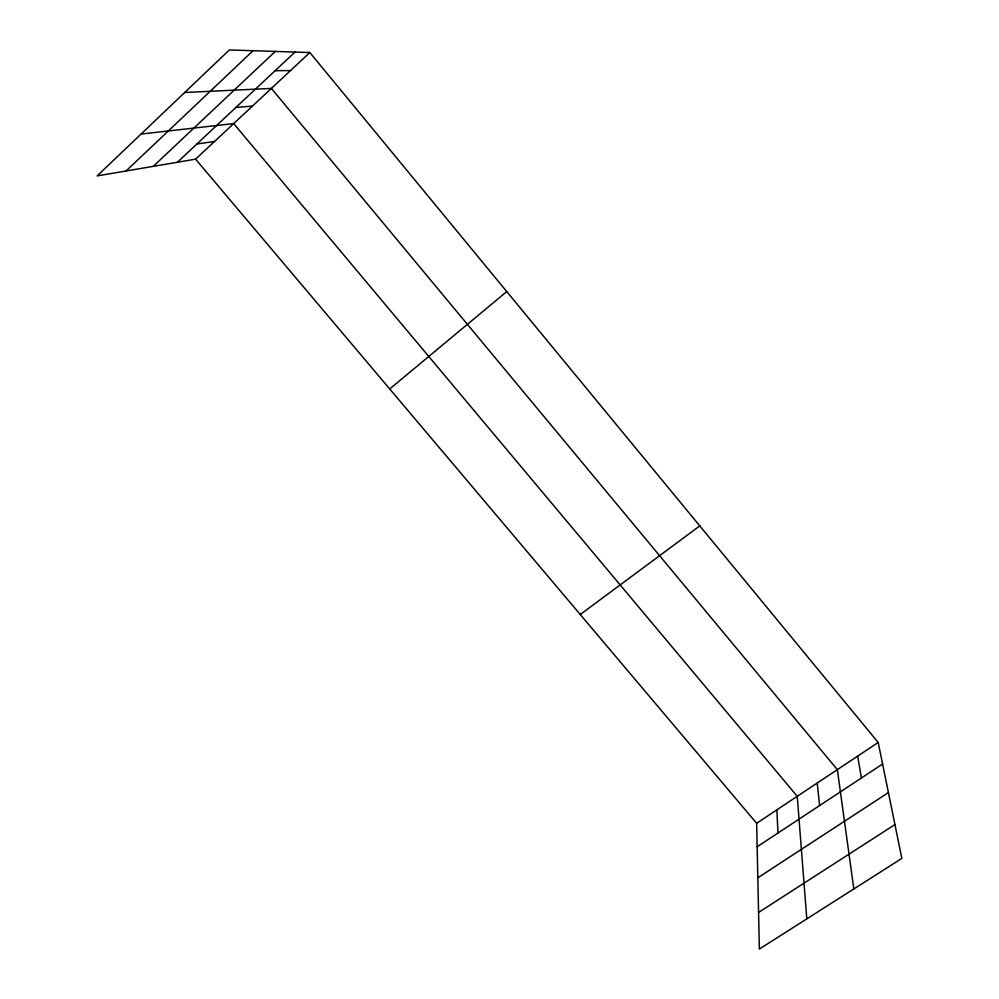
<?xml version="1.0" encoding="UTF-8"?>
<svg xmlns="http://www.w3.org/2000/svg" width="999" height="999" viewBox="0 0 999 999"><rect width="100%" height="100%" fill="white"/><g stroke="black" fill="none" stroke-linecap="round" stroke-linejoin="round"><path stroke-width="1.5" d="M126.049 170.991L253.059 50.712M153.234 166.358L275.299 51.424M177.397 162.25L295.03 52.06M195.579 159.153L309.84 52.535L878.196 742.482L901.847 858.416L759.365 949.05L756.643 823.301L195.579 159.153L97.153 175.911L229.333 49.95L309.84 52.535M389.722 388.961L506.768 291.583M580.269 614.51L699.775 525.886M756.643 823.301L878.196 742.482M757.155 846.752L882.592 764.035M757.829 877.784L888.411 792.594M758.578 912.449L894.942 824.575M196.903 143.981L214.535 141.458M141.084 134.053L233.679 123.589L797.239 796.303L806.805 918.88M235.926 107.43L252.447 106.081M184.703 92.482L271.391 88.412L837.349 769.642L853.82 888.96M275.137 70.704L290.522 70.554M857.679 756.118L861.4 777.996M817.207 783.029L819.617 805.556M776.847 809.864L777.984 833.016"/></g></svg>
